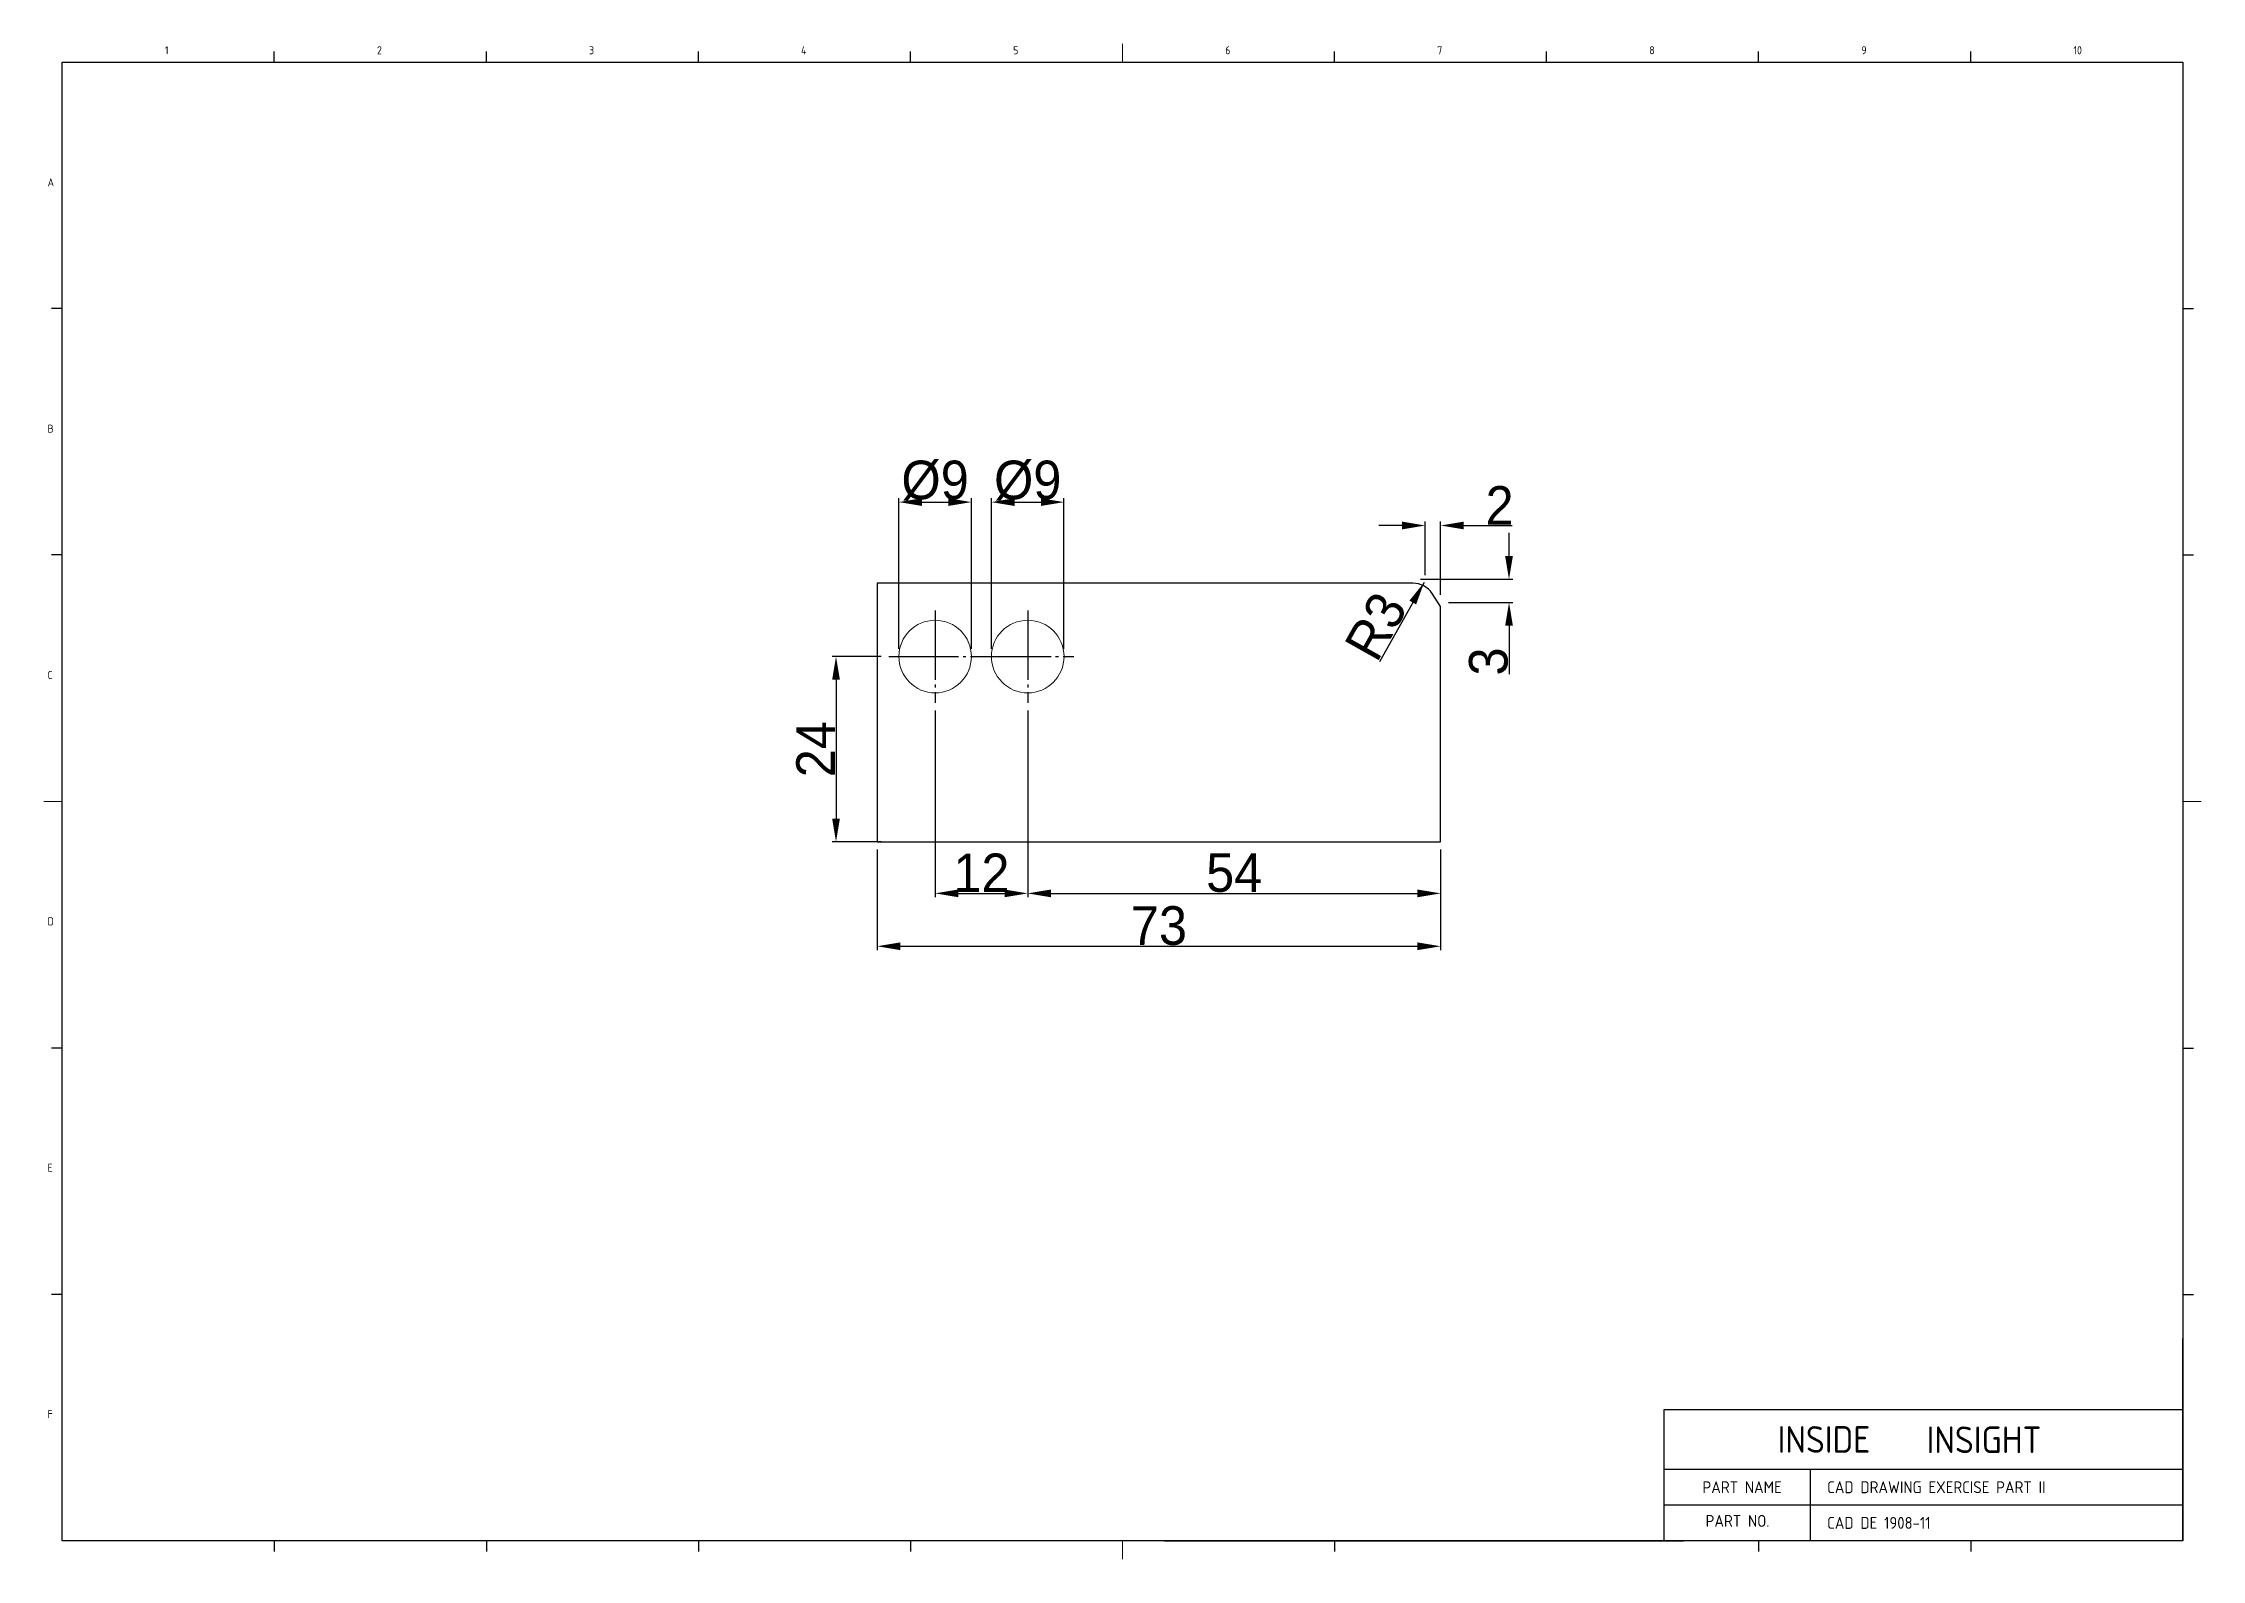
# Model space of a CAD drawing. Header units: inches. Extents: x 328 to 12229, y 132 to 477.
# Drawn here: x 9819.8 to 10099.5, y 133.4 to 329.8 of the extents above; entities that cross this region are included whole.
import ezdxf

# ---------------------------------------------------------------- set-up
doc = ezdxf.new("R2010")
doc.units = ezdxf.units.IN
doc.header["$MEASUREMENT"] = 0
doc.linetypes.add('C2', pattern=[7.05, 6, -0.4, 0.25, -0.4])
doc.linetypes.add('D2', pattern=[11.2, 8, -0.8, 0.4, -0.8, 0.4, -0.8])
doc.layers.add('1', color=1, linetype='C2')
doc.layers.add('3', color=3, linetype='D2')
doc.layers.add('DIMENSION', color=3, linetype='Continuous', lineweight=25)
doc.styles.add('A', font='GENISO', dxfattribs={"bigfont": 'WHGTXT'})
doc.styles.get("Standard").update_dxf_attribs({"font": 'gulim.ttc'})
doc.dimstyles.new('Copy of Copy of inside insight-1', dxfattribs={"dimscale": 100, "dimtxt": 5, "dimasz": 3, "dimexe": 0.5, "dimexo": 1, "dimgap": 0.09, "dimtad": 1, "dimdec": 0, "dimzin": 0, "dimdsep": 46, "dimtxsty": 'Standard', "dimcen": 0.09, "dimdle": 1, "dimclrd": 3, "dimclre": 3, "dimclrt": 2, "dimadec": 0, "dimazin": 0, "dimtfac": 1, "dimtdec": 0, "dimtofl": 0, "dimtmove": 0, "dimatfit": 3, "dimfxl": 0, "dimtolj": 1, "dimtzin": 0, "dimarcsym": 0})

# ---------------------------------------------------------------- blocks, each defined once
blk = doc.blocks.new('*D563')
at = {"layer": 'Defpoints', "color": 0}
for p in [(9947.33, 244.42), (10000.83, 226.4), (10000.83, 219.73)]:
    blk.add_point(p, dxfattribs=at)
at = {"layer": 'DIMENSION', "color": 3, "lineweight": -2}
for p, q in [((9947.33, 243.42), (9947.33, 219.23)), ((10000.83, 225.4), (10000.83, 219.23)), ((9950.33, 219.73), (9997.83, 219.73))]:
    blk.add_line(p, q, dxfattribs=at)
at = {"layer": 'DIMENSION', "color": 3}
for points in [[(9950.33, 220.23), (9950.33, 219.23), (9947.33, 219.73)], [(9997.83, 219.23), (9997.83, 220.23), (10000.83, 219.73)]]:
    blk.add_solid(points, dxfattribs=at)
at = {"layer": 'DIMENSION', "color": 2, "insert": (9974.08, 222.39), "char_height": 5, "attachment_point": 5}
blk.add_mtext('\\A1;54', dxfattribs=at)
blk = doc.blocks.new('*D564')
at = {"layer": 'Defpoints', "color": 0}
for p in [(9935.33, 244.42), (9947.33, 244.42), (9947.33, 219.73)]:
    blk.add_point(p, dxfattribs=at)
at = {"layer": 'DIMENSION', "color": 3, "lineweight": -2}
for p, q in [((9935.33, 243.42), (9935.33, 219.23)), ((9947.33, 243.42), (9947.33, 219.23)), ((9938.33, 219.73), (9944.33, 219.73))]:
    blk.add_line(p, q, dxfattribs=at)
at = {"layer": 'DIMENSION', "color": 3}
for points in [[(9938.33, 220.23), (9938.33, 219.23), (9935.33, 219.73)], [(9944.33, 219.23), (9944.33, 220.23), (9947.33, 219.73)]]:
    blk.add_solid(points, dxfattribs=at)
at = {"layer": 'DIMENSION', "color": 2, "insert": (9941.33, 222.39), "char_height": 5, "attachment_point": 5}
blk.add_mtext('\\A1;12', dxfattribs=at)
blk = doc.blocks.new('*D565')
at = {"layer": 'Defpoints', "color": 0}
for p in [(9929.35, 250.4), (9922.49, 226.4), (9929.33, 226.4)]:
    blk.add_point(p, dxfattribs=at)
at = {"layer": 'DIMENSION', "color": 3, "lineweight": -2}
for p, q in [((9928.35, 250.4), (9921.99, 250.4)), ((9922.49, 247.4), (9922.49, 229.4)), ((9928.33, 226.4), (9921.99, 226.4))]:
    blk.add_line(p, q, dxfattribs=at)
at = {"layer": 'DIMENSION', "color": 3}
for points in [[(9922.99, 247.4), (9921.99, 247.4), (9922.49, 250.4)], [(9921.99, 229.4), (9922.99, 229.4), (9922.49, 226.4)]]:
    blk.add_solid(points, dxfattribs=at)
at = {"layer": 'DIMENSION', "color": 2, "insert": (9919.84, 238.4), "char_height": 5, "attachment_point": 5, "rotation": 90}
blk.add_mtext('\\A1;24', dxfattribs=at)
blk = doc.blocks.new('*D566')
at = {"layer": 'Defpoints', "color": 0}
for p in [(9997.23, 260.4), (10000.83, 257.4), (10009.69, 257.4)]:
    blk.add_point(p, dxfattribs=at)
at = {"layer": 'DIMENSION', "color": 3, "lineweight": -2}
for p, q in [((10009.69, 263.4), (10009.69, 266.4)), ((9998.23, 260.4), (10010.19, 260.4)), ((10001.83, 257.4), (10010.19, 257.4)), ((10009.69, 254.4), (10009.69, 248.12))]:
    blk.add_line(p, q, dxfattribs=at)
at = {"layer": 'DIMENSION', "color": 3}
for points in [[(10009.19, 263.4), (10010.19, 263.4), (10009.69, 260.4)], [(10010.19, 254.4), (10009.19, 254.4), (10009.69, 257.4)]]:
    blk.add_solid(points, dxfattribs=at)
at = {"layer": 'DIMENSION', "color": 2, "insert": (10007.04, 249.76), "char_height": 5, "attachment_point": 5, "rotation": 90}
blk.add_mtext('\\A1;3', dxfattribs=at)
blk = doc.blocks.new('*D567')
at = {"layer": 'Defpoints', "color": 0}
for p in [(10000.83, 267.37), (9998.83, 259.93), (10000.83, 257.4)]:
    blk.add_point(p, dxfattribs=at)
at = {"layer": 'DIMENSION', "color": 3, "lineweight": -2}
for p, q in [((9995.83, 267.37), (9992.83, 267.37)), ((9998.83, 260.93), (9998.83, 267.87)), ((10000.83, 258.4), (10000.83, 267.87)), ((10003.83, 267.37), (10010.12, 267.37))]:
    blk.add_line(p, q, dxfattribs=at)
at = {"layer": 'DIMENSION', "color": 3}
for points in [[(9995.83, 266.87), (9995.83, 267.87), (9998.83, 267.37)], [(10003.83, 267.87), (10003.83, 266.87), (10000.83, 267.37)]]:
    blk.add_solid(points, dxfattribs=at)
at = {"layer": 'DIMENSION', "color": 2, "insert": (10008.47, 269.97), "char_height": 5, "attachment_point": 5}
blk.add_mtext('\\A1;2', dxfattribs=at)
blk = doc.blocks.new('*D568')
at = {"layer": 'Defpoints', "color": 0}
for p in [(9997.23, 257.4), (9998.7, 260.01)]:
    blk.add_point(p, dxfattribs=at)
at = {"layer": 'DIMENSION', "color": 3, "lineweight": -2}
blk.add_line((9998.7, 260.01), (9992.91, 249.71), dxfattribs=at)
at = {"layer": 'DIMENSION', "color": 3}
blk.add_solid([(9997.66, 257.15), (9996.79, 257.64), (9998.7, 260.01)], dxfattribs=at)
at = {"layer": 'DIMENSION', "color": 2, "insert": (9992.45, 254.32), "char_height": 5, "attachment_point": 5, "rotation": 60.6805}
blk.add_mtext('\\A1;R3', dxfattribs=at)
blk = doc.blocks.new('*D569')
at = {"layer": 'Defpoints', "color": 0}
for p in [(9927.83, 226.4), (10000.83, 226.4), (10000.83, 212.88)]:
    blk.add_point(p, dxfattribs=at)
at = {"layer": 'DIMENSION', "color": 3, "lineweight": -2}
for p, q in [((9927.83, 225.4), (9927.83, 212.38)), ((10000.83, 225.4), (10000.83, 212.38)), ((9930.83, 212.88), (9997.83, 212.88))]:
    blk.add_line(p, q, dxfattribs=at)
at = {"layer": 'DIMENSION', "color": 3}
for points in [[(9930.83, 213.38), (9930.83, 212.38), (9927.83, 212.88)], [(9997.83, 212.38), (9997.83, 213.38), (10000.83, 212.88)]]:
    blk.add_solid(points, dxfattribs=at)
at = {"layer": 'DIMENSION', "color": 2, "insert": (9964.33, 215.53), "char_height": 5, "attachment_point": 5}
blk.add_mtext('\\A1;73', dxfattribs=at)
blk = doc.blocks.new('*D603')
at = {"layer": 'Defpoints', "color": 0}
for p in [(9940.03, 270.4), (9930.63, 250.4), (9940.03, 250.4)]:
    blk.add_point(p, dxfattribs=at)
at = {"layer": 'DIMENSION', "color": 3, "lineweight": -2}
for p, q in [((9930.63, 251.4), (9930.63, 270.9)), ((9933.63, 270.4), (9937.03, 270.4)), ((9940.03, 251.4), (9940.03, 270.9))]:
    blk.add_line(p, q, dxfattribs=at)
at = {"layer": 'DIMENSION', "color": 3}
for points in [[(9933.63, 270.9), (9933.63, 269.9), (9930.63, 270.4)], [(9937.03, 269.9), (9937.03, 270.9), (9940.03, 270.4)]]:
    blk.add_solid(points, dxfattribs=at)
at = {"layer": 'DIMENSION', "color": 2, "insert": (9935.33, 273.18), "char_height": 5, "attachment_point": 5}
blk.add_mtext('\\A1;{\\Q0;%%C}9', dxfattribs=at)
blk = doc.blocks.new('*D610')
at = {"layer": 'Defpoints', "color": 0}
for p in [(9952.03, 270.4), (9942.63, 250.4), (9952.03, 250.4)]:
    blk.add_point(p, dxfattribs=at)
at = {"layer": 'DIMENSION', "color": 3, "lineweight": -2}
for p, q in [((9942.63, 251.4), (9942.63, 270.9)), ((9945.63, 270.4), (9949.03, 270.4)), ((9952.03, 251.4), (9952.03, 270.9))]:
    blk.add_line(p, q, dxfattribs=at)
at = {"layer": 'DIMENSION', "color": 3}
for points in [[(9945.63, 270.9), (9945.63, 269.9), (9942.63, 270.4)], [(9949.03, 269.9), (9949.03, 270.9), (9952.03, 270.4)]]:
    blk.add_solid(points, dxfattribs=at)
at = {"layer": 'DIMENSION', "color": 2, "insert": (9947.33, 273.18), "char_height": 5, "attachment_point": 5}
blk.add_mtext('\\A1;{\\Q0;%%C}9', dxfattribs=at)

msp = doc.modelspace()

# ---------------------------------------------------------------- linework, layer by layer
at = {"linetype": 'Continuous'}
for p, q in [((9822.234246, 327.359032), (10096.986246, 327.359032)), ((9822.234246, 135.896632), (9822.234246, 327.359032)), ((10096.986246, 327.359032), (10096.986246, 135.896632)), ((10096.986246, 135.896632), (9822.234246, 135.896632))]:
    msp.add_line(p, q, dxfattribs=at)
at = {"lineweight": 25}
for p, q in [((9927.831542, 259.897043), (9927.831542, 226.397043)), ((9997.22599, 259.897043), (9927.831542, 259.897043)), ((10000.831542, 256.897043), (9999.722141, 258.561144)), ((10000.831542, 226.397043), (10000.831542, 256.897043)), ((9927.831542, 226.397043), (10000.831542, 226.397043))]:
    msp.add_line(p, q, dxfattribs=at)
at = {"lineweight": 18}
for centre in [(9935.331542, 250.397043), (9947.331542, 250.397043)]:
    msp.add_circle(centre, 4.7, dxfattribs=at)
at = {"lineweight": 25}
msp.add_arc((9997.22599, 256.897043), 3, 33.69006753, 90, dxfattribs=at)
at = {"layer": '1', "ltscale": 1.5}
for p, q in [((9935.331542, 256.378688), (9935.331542, 244.415398)), ((9947.331542, 256.378688), (9947.331542, 244.415398)), ((9929.349897, 250.397043), (9941.313187, 250.397043)), ((9941.349897, 250.397043), (9953.313187, 250.397043))]:
    msp.add_line(p, q, dxfattribs=at)
at = {"layer": '3', "color": 3, "linetype": 'Continuous'}
for p, q in [((9849.709446, 327.359032), (9849.709446, 328.741432)), ((9877.184646, 327.359032), (9877.184646, 328.741432)), ((9932.135046, 327.359032), (9932.135046, 328.741432)), ((9987.085446, 327.359032), (9987.085446, 328.741432)), ((10014.560646, 327.359032), (10014.560646, 328.741432)), ((10042.035846, 327.359032), (10042.035846, 328.741432)), ((10069.511046, 327.359032), (10069.511046, 328.741432)), ((9822.234246, 295.460152), (9820.851846, 295.460152)), ((10096.986246, 295.460152), (10098.368646, 295.460152)), ((9822.234246, 263.561272), (9820.851846, 263.561272)), ((10096.986246, 263.561272), (10098.368646, 263.561272)), ((9822.234246, 199.694392), (9820.851846, 199.694392)), ((10096.986246, 199.694392), (10098.368646, 199.694392)), ((9822.234246, 167.795512), (9820.851846, 167.795512)), ((10096.986246, 167.795512), (10098.368646, 167.795512)), ((10096.986246, 135.896632), (10096.986246, 162.070648)), ((10096.986246, 152.83276), (10029.75495, 152.83276)), ((10029.75495, 152.83276), (10029.75495, 135.896632)), ((10096.986246, 145.13452), (10029.75495, 145.13452)), ((10048.743942, 135.896632), (10048.743942, 145.13452)), ((10096.986246, 140.515576), (10029.75495, 140.515576)), ((9849.709446, 135.896632), (9849.709446, 134.514232)), ((9877.184646, 135.896632), (9877.184646, 134.514232)), ((9904.659846, 135.896632), (9904.659846, 134.514232)), ((9932.135046, 135.896632), (9932.135046, 134.514232)), ((9965.063504, 135.896632), (10032.2948, 135.896632)), ((9987.085446, 135.896632), (9987.085446, 134.514232)), ((10042.035846, 135.896632), (10042.035846, 134.514232)), ((10069.511046, 135.896632), (10069.511046, 134.514232))]:
    msp.add_line(p, q, dxfattribs=at)
at = {"layer": '3', "linetype": 'Continuous'}
msp.add_line((9904.659846, 327.359032), (9904.659846, 328.741432), dxfattribs=at)
at = {"layer": '3', "color": 3, "linetype": 'Continuous', "const_width": 0.10368}
for points in [[(9959.610246, 327.359032), (9959.610246, 329.778232)], [(9822.234246, 231.627832), (9819.815046, 231.627832)], [(10096.986246, 231.627832), (10099.405446, 231.627832)], [(9959.610246, 135.896632), (9959.610246, 133.477432)]]:
    msp.add_lwpolyline(points, dxfattribs=at)

# ---------------------------------------------------------------- texts
at = {"linetype": 'Continuous', "style": 'A'}
for s, height, p in [('1', 1.0368, (9835.539846, 328.395832)), ('2', 1.0368, (9863.015046, 328.395832)), ('3', 1.0368, (9890.490246, 328.395832)), ('4', 1.0368, (9917.965446, 328.395832)), ('5', 1.0368, (9945.440646, 328.395832)), ('6', 1.0368, (9972.915846, 328.395832)), ('7', 1.0368, (10000.391046, 328.395832)), ('8', 1.0368, (10027.866246, 328.395832)), ('9', 1.0368, (10055.341446, 328.395832)), ('10', 1.0368, (10082.816646, 328.395832)), ('A', 1.0368, (9820.333446, 311.288632)), ('B', 1.0368, (9820.333446, 279.389752)), ('C', 1.0368, (9820.333446, 247.490872)), ('D', 1.0368, (9820.333446, 215.591992)), ('E', 1.0368, (9820.333446, 183.693112)), ('F', 1.0368, (9820.333446, 151.794232)), ('INSIDE', 3.4510268, (10044.496416, 147.286157)), ('INSIGHT', 3.4510268, (10063.79956, 147.242364)), ('PART NAME', 1.539648, (10034.754579, 142.055224)), ('CAD DRAWING EXERCISE PART II', 1.539648, (10050.911379, 142.055224)), ('PART NO.', 1.539648, (10035.161506, 137.692888)), ('CAD DE 1908-11', 1.539648, (10050.911379, 137.43628))]:
    msp.add_text(s, height=height, dxfattribs=at).set_placement(p)

# ---------------------------------------------------------------- dimensions: what is measured, and where the dimension line sits
at = {"layer": 'DIMENSION'}
for base, p1, p2, picture, middle in [((9940.031542, 270.397043), (9930.631542, 250.397043), (9940.031542, 250.397043), '*D603', (9935.331542, 273.177043)), ((9952.031542, 270.397043), (9942.631542, 250.397043), (9952.031542, 250.397043), '*D610', (9947.331542, 273.177043))]:
    dim = msp.add_linear_dim(base=base, p1=p1, p2=p2, text='{\\Q0;%%C}<>', dimstyle='Copy of Copy of inside insight-1', override={"dimscale": 1, "dimlfac": 1, "dimtxsty": 'Standard', "dimsah": 1, "dimtolj": 1}, dxfattribs=at)
    dim.commit()
    dim.dimension.update_dxf_attribs({"geometry": picture, "text_midpoint": middle})
for base, p1, p2, picture, middle in [((10000.831542, 267.3742), (9998.831542, 259.93125), (10000.831542, 257.397043), '*D567', (10008.474042, 269.9692)), ((9947.331542, 219.730037), (9935.331542, 244.415398), (9947.331542, 244.415398), '*D564', (9941.331542, 222.387537)), ((10000.8315415191, 219.7300370594), (9947.3315415191, 244.4153979569), (10000.8315415191, 226.3970429486), '*D563', (9974.0815415191, 222.385037063)), ((10000.831542, 212.879624), (9927.831542, 226.397043), (10000.831542, 226.397043), '*D569', (9964.331542, 215.534624))]:
    dim = msp.add_linear_dim(base=base, p1=p1, p2=p2, dimstyle='Copy of Copy of inside insight-1', override={"dimscale": 1, "dimsah": 1}, dxfattribs=at)
    dim.commit()
    dim.dimension.update_dxf_attribs({"geometry": picture, "text_midpoint": middle})
for base, p1, p2, picture, middle in [((10009.69123, 257.397043), (9997.22599, 260.397043), (10000.831542, 257.397043), '*D566', (10007.03873, 249.757043)), ((9922.492822, 226.397043), (9929.349897, 250.397043), (9929.331542, 226.397043), '*D565', (9919.837822, 238.397043))]:
    dim = msp.add_linear_dim(base=base, p1=p1, p2=p2, angle=90, dimstyle='Copy of Copy of inside insight-1', override={"dimscale": 1, "dimsah": 1}, dxfattribs=at)
    dim.commit()
    dim.dimension.update_dxf_attribs({"geometry": picture, "text_midpoint": middle})
dim = msp.add_radius_dim(center=(9997.22599, 257.397043), mpoint=(9998.695029, 260.01275), dimstyle='Copy of Copy of inside insight-1', override={"dimscale": 1, "dimsah": 1}, dxfattribs=at)
dim.commit()
dim.dimension.update_dxf_attribs({"geometry": '*D568', "text_midpoint": (9994.765933, 253.016771), "dimtype": 164})

doc.saveas('drawing.dxf')
